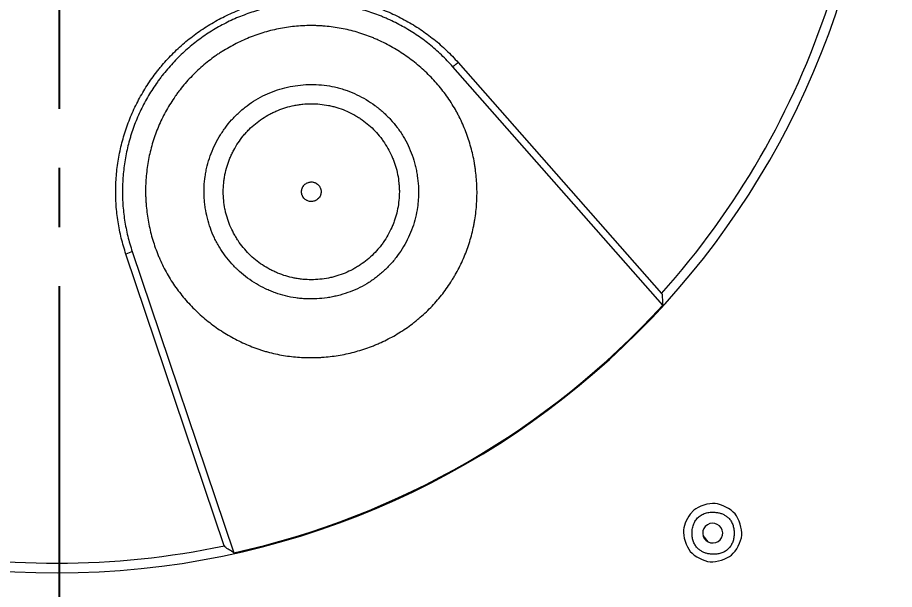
# Model space of a CAD drawing. Header units: inches. Extents: x 1105 to 1525, y -292 to 302.
# Drawn here: x 1223.2 to 1245.62, y 3.56 to 18.18 of the extents above; entities that cross this region are included whole.
import ezdxf

# ---------------------------------------------------------------- set-up
doc = ezdxf.new("R2010")
doc.units = ezdxf.units.IN
doc.header["$LTSCALE"] = 2.42
doc.header["$MEASUREMENT"] = 0
doc.header["$PDMODE"] = 3
doc.header["$PDSIZE"] = 0.3125
doc.linetypes.add('CENTER2', pattern=[1.125, 0.75, -0.125, 0.125, -0.125])
doc.layers.get('0').update_dxf_attribs({"linetype": 'CONTINUOUS'})
doc.layers.get('Defpoints').update_dxf_attribs({"linetype": 'CONTINUOUS'})
doc.layers.add('CENTER', color=1, linetype='CENTER2')
doc.layers.add('DIM', color=3, linetype='CONTINUOUS', lineweight=18)
doc.styles.get("Standard").update_dxf_attribs({"font": 'arial.ttf', "width": 0.8})
doc.dimstyles.new('ISO-25', dxfattribs={"dimtxt": 5, "dimasz": 2.5, "dimexe": 1.25, "dimexo": 0.625, "dimgap": 2, "dimtad": 1, "dimtih": 1, "dimtoh": 1, "dimdec": 1, "dimdsep": 46, "dimtxsty": 'Standard', "dimcen": 0, "dimclrd": 3, "dimclre": 3, "dimclrt": 4, "dimadec": 0, "dimazin": 0, "dimtfac": 1, "dimtdec": 1, "dimtmove": 0, "dimatfit": 3, "dimfxl": 1, "dimarcsym": 0})

# ---------------------------------------------------------------- blocks, each defined once
blk = doc.blocks.new('*D37')
at = {"layer": 'Defpoints', "color": 0, "transparency": 16777216}
for p in [(1228.664, 82.988), (1322.64, 82.988), (1224.209, -176.481)]:
    blk.add_point(p, dxfattribs=at)
at = {"layer": 'DIM', "color": 3, "lineweight": -2, "transparency": 16777216}
for p, q in [((1229.289, 82.988), (1323.89, 82.988)), ((1322.64, 77.988), (1322.64, -42.193)), ((1322.64, -171.481), (1322.64, -51.299)), ((1224.834, -176.481), (1323.89, -176.481))]:
    blk.add_line(p, q, dxfattribs=at)
at = {"layer": 'DIM', "color": 3, "transparency": 16777216}
for points in [[(1321.806, 77.988), (1323.473, 77.988), (1322.64, 82.988)], [(1321.806, -171.481), (1323.473, -171.481), (1322.64, -176.481)]]:
    blk.add_solid(points, dxfattribs=at)
at = {"layer": 'DIM', "color": 4, "transparency": 16777216, "insert": (1322.64, -46.746), "char_height": 5, "attachment_point": 5}
blk.add_mtext('259.5', dxfattribs=at)

msp = doc.modelspace()

# ---------------------------------------------------------------- linework, layer by layer
at = {"linetype": 'Continuous', "lineweight": 18, "extrusion": (-1, -2.22045e-16, 0)}
for p, q in [((1239.691, 10.83), (1234.323, 16.927)), ((1234.462, 17.033), (1239.659, 11.13)), ((1228.485, 4.678), (1225.971, 12.13)), ((1226.132, 12.198), (1228.729, 4.501)), ((1239.678, 11.108), (1239.659, 11.13)), ((1240.853, 4.783), (1240.723, 4.939)), ((1228.485, 4.678), (1228.494, 4.651))]:
    msp.add_line(p, q, dxfattribs=at)
at = {"linetype": 'Continuous', "lineweight": 18, "extrusion": (0, 0, -1)}
msp.add_circle((-1224.209, 24.988), 21, dxfattribs=at)
msp.add_arc((-1224.209, 24.988), 58, 294.41167, 245.59923, dxfattribs=at)
at = {"linetype": 'Continuous', "lineweight": 13}
msp.add_arc((1224.209, 24.988), 55.5, 271.8113, 180, dxfattribs=at)
at = {"linetype": 'Continuous', "lineweight": 18}
for radius, start, end in [(55.5, 271.8097, 268.1903), (20.755, 318.1096, 341.8904), (20.98, 282.4422, 317.5578), (20.755, 258.1096, 281.8904)]:
    msp.add_arc((1224.209, 24.988), radius, start, end, dxfattribs=at)
for centre, major_axis in [((1240.963, 5.007), (0.192, 0.161)), ((1240.976, 5), (-0.192, -0.161))]:
    msp.add_ellipse(centre, major_axis=major_axis, ratio=0.991209, start_param=0.360817, end_param=3.564503, dxfattribs=at)
for points, knots in [([(1225.971, 12.13), (1225.925, 12.267), (1225.885, 12.404), (1225.818, 12.682), (1225.762, 12.961), (1225.73, 13.243), (1225.715, 13.457), (1225.71, 13.564), (1225.709, 13.672), (1225.708, 13.744), (1225.709, 13.78), (1225.712, 13.96), (1225.72, 14.103), (1225.75, 14.387), (1225.791, 14.668), (1225.857, 14.946), (1225.915, 15.152), (1225.946, 15.255), (1225.981, 15.357), (1226.005, 15.425), (1226.017, 15.459), (1226.08, 15.627), (1226.193, 15.891), (1226.394, 16.268), (1226.549, 16.507), (1226.673, 16.682), (1226.737, 16.769), (1226.804, 16.853), (1226.85, 16.909), (1226.873, 16.937), (1226.989, 17.075), (1227.184, 17.285), (1227.5, 17.572), (1227.727, 17.746), (1227.903, 17.869), (1227.962, 17.909), (1228.084, 17.986), (1228.146, 18.024), (1228.333, 18.132), (1228.587, 18.264), (1228.981, 18.428), (1229.253, 18.515), (1229.461, 18.572), (1229.53, 18.589), (1229.636, 18.613), (1229.671, 18.621), (1229.742, 18.636), (1229.918, 18.67), (1230.237, 18.714), (1230.664, 18.736), (1230.949, 18.726), (1231.164, 18.71), (1231.235, 18.702), (1231.343, 18.69), (1231.378, 18.685), (1231.45, 18.675), (1231.627, 18.647), (1231.942, 18.581), (1232.351, 18.459), (1232.616, 18.354), (1232.813, 18.266), (1232.878, 18.235), (1233.007, 18.171), (1233.07, 18.137), (1233.258, 18.033), (1233.502, 17.884), (1233.845, 17.631), (1234.06, 17.443), (1234.215, 17.295), (1234.266, 17.244), (1234.366, 17.14), (1234.415, 17.087), (1234.462, 17.033)], [0, 0, 0, 0, 0.03125, 0.03125, 0.0625, 0.09375, 0.09375, 0.109375, 0.117188, 0.117188, 0.125, 0.125, 0.15625, 0.15625, 0.1875, 0.21875, 0.21875, 0.234375, 0.242187, 0.242187, 0.25, 0.25, 0.28125, 0.3125, 0.34375, 0.34375, 0.359375, 0.367188, 0.367188, 0.375, 0.375, 0.40625, 0.4375, 0.46875, 0.46875, 0.484375, 0.484375, 0.5, 0.5, 0.53125, 0.5625, 0.59375, 0.59375, 0.609375, 0.609375, 0.617187, 0.617187, 0.625, 0.65625, 0.6875, 0.71875, 0.71875, 0.734375, 0.734375, 0.742187, 0.742187, 0.75, 0.78125, 0.8125, 0.84375, 0.84375, 0.859375, 0.859375, 0.875, 0.875, 0.90625, 0.9375, 0.96875, 0.96875, 0.984375, 0.984375, 1, 1, 1, 1]), ([(1234.323, 16.927), (1234.232, 17.031), (1234.136, 17.132), (1233.985, 17.275), (1233.934, 17.322), (1233.829, 17.413), (1233.776, 17.458), (1233.615, 17.587), (1233.394, 17.749), (1233.042, 17.963), (1232.796, 18.086), (1232.637, 18.157), (1232.605, 18.171), (1232.542, 18.198), (1232.445, 18.237), (1232.348, 18.273), (1232.153, 18.341), (1231.89, 18.42), (1231.622, 18.477), (1231.351, 18.521), (1231.214, 18.538), (1231.04, 18.551), (1231.006, 18.553), (1230.936, 18.557), (1230.832, 18.561), (1230.729, 18.562), (1230.522, 18.56), (1230.248, 18.545), (1229.975, 18.508), (1229.704, 18.458), (1229.569, 18.428), (1229.368, 18.373), (1229.301, 18.354), (1229.169, 18.312), (1229.104, 18.289), (1228.91, 18.219), (1228.656, 18.114), (1228.413, 17.987), (1228.174, 17.849), (1228.057, 17.775), (1227.829, 17.615), (1227.719, 17.531), (1227.508, 17.354), (1227.305, 17.169), (1227.118, 16.967), (1226.984, 16.809), (1226.919, 16.729), (1226.856, 16.646), (1226.814, 16.59), (1226.794, 16.562), (1226.693, 16.421), (1226.542, 16.189), (1226.348, 15.826), (1226.24, 15.574), (1226.167, 15.38), (1226.144, 15.315), (1226.111, 15.217), (1226.101, 15.184), (1226.08, 15.117), (1226.071, 15.084), (1226.024, 14.917), (1225.992, 14.782), (1225.941, 14.512), (1225.901, 14.24), (1225.884, 13.966), (1225.88, 13.759), (1225.88, 13.69), (1225.883, 13.552), (1225.886, 13.482), (1225.9, 13.275), (1225.93, 13), (1225.984, 12.73), (1226.049, 12.462), (1226.088, 12.33), (1226.132, 12.198)], [0, 0, 0, 0, 0.03125, 0.03125, 0.046875, 0.046875, 0.0625, 0.0625, 0.09375, 0.125, 0.15625, 0.15625, 0.164063, 0.164063, 0.171875, 0.1875, 0.1875, 0.21875, 0.25, 0.25, 0.28125, 0.28125, 0.289063, 0.289063, 0.296875, 0.3125, 0.3125, 0.34375, 0.375, 0.375, 0.40625, 0.40625, 0.421875, 0.421875, 0.4375, 0.4375, 0.46875, 0.5, 0.5, 0.53125, 0.53125, 0.5625, 0.5625, 0.59375, 0.625, 0.625, 0.640625, 0.648438, 0.648438, 0.65625, 0.65625, 0.6875, 0.71875, 0.75, 0.75, 0.765625, 0.765625, 0.773438, 0.773438, 0.78125, 0.78125, 0.8125, 0.8125, 0.84375, 0.875, 0.875, 0.890625, 0.890625, 0.90625, 0.90625, 0.9375, 0.96875, 0.96875, 1, 1, 1, 1]), ([(1227.504, 10.957), (1227.412, 11.063), (1227.326, 11.172), (1227.165, 11.397), (1227.091, 11.514), (1226.955, 11.754), (1226.893, 11.877), (1226.823, 12.037), (1226.809, 12.069), (1226.782, 12.133), (1226.769, 12.166), (1226.732, 12.264), (1226.709, 12.329), (1226.644, 12.527), (1226.571, 12.794), (1226.524, 13.067), (1226.498, 13.273), (1226.491, 13.342), (1226.483, 13.447), (1226.48, 13.482), (1226.477, 13.551), (1226.475, 13.586), (1226.47, 13.76), (1226.475, 14.038), (1226.506, 14.312), (1226.551, 14.585), (1226.58, 14.72), (1226.634, 14.922), (1226.654, 14.99), (1226.697, 15.123), (1226.72, 15.188), (1226.794, 15.383), (1226.905, 15.636), (1227.04, 15.878), (1227.151, 16.054), (1227.189, 16.112), (1227.249, 16.198), (1227.27, 16.227), (1227.311, 16.283), (1227.332, 16.311), (1227.439, 16.449), (1227.53, 16.554), (1227.721, 16.755), (1227.921, 16.945), (1228.14, 17.117), (1228.283, 17.218), (1228.312, 17.238), (1228.37, 17.276), (1228.458, 17.334), (1228.547, 17.387), (1228.728, 17.49), (1228.976, 17.615), (1229.234, 17.715), (1229.432, 17.782), (1229.499, 17.802), (1229.634, 17.84), (1229.702, 17.857), (1229.905, 17.904), (1230.041, 17.928), (1230.316, 17.963), (1230.453, 17.973), (1230.661, 17.978), (1230.73, 17.978), (1230.835, 17.976), (1230.87, 17.974), (1230.939, 17.971), (1230.974, 17.969), (1231.149, 17.956), (1231.287, 17.939), (1231.56, 17.891), (1231.694, 17.86), (1231.96, 17.785), (1232.092, 17.741), (1232.254, 17.677), (1232.286, 17.664), (1232.351, 17.637), (1232.383, 17.623), (1232.478, 17.58), (1232.541, 17.55), (1232.727, 17.455), (1232.967, 17.318), (1233.194, 17.159), (1233.358, 17.031), (1233.412, 16.987), (1233.518, 16.897), (1233.57, 16.85), (1233.722, 16.707), (1233.915, 16.508), (1234.086, 16.292), (1234.247, 16.067), (1234.322, 15.951), (1234.408, 15.8), (1234.425, 15.769), (1234.458, 15.707), (1234.474, 15.676), (1234.521, 15.583), (1234.551, 15.52), (1234.635, 15.33), (1234.685, 15.2), (1234.771, 14.938), (1234.807, 14.805), (1234.853, 14.602), (1234.867, 14.533), (1234.885, 14.43), (1234.89, 14.396), (1234.901, 14.327), (1234.905, 14.292), (1234.927, 14.119), (1234.949, 13.843), (1234.944, 13.566), (1234.927, 13.29), (1234.911, 13.152), (1234.883, 12.98), (1234.877, 12.945), (1234.864, 12.876), (1234.844, 12.774), (1234.819, 12.672), (1234.765, 12.472), (1234.68, 12.209), (1234.57, 11.955), (1234.478, 11.769), (1234.445, 11.707), (1234.394, 11.615), (1234.377, 11.585), (1234.341, 11.525), (1234.323, 11.495), (1234.231, 11.347), (1234.151, 11.233), (1233.982, 11.014), (1233.892, 10.909), (1233.701, 10.708), (1233.601, 10.612), (1233.468, 10.497), (1233.442, 10.475), (1233.388, 10.43), (1233.306, 10.365), (1233.222, 10.303), (1233.052, 10.183), (1232.935, 10.109), (1232.694, 9.973), (1232.57, 9.911), (1232.411, 9.841), (1232.379, 9.827), (1232.314, 9.801), (1232.281, 9.788), (1232.183, 9.75), (1232.117, 9.727), (1231.919, 9.662), (1231.651, 9.588), (1231.379, 9.54), (1231.172, 9.514), (1231.103, 9.507), (1230.998, 9.499), (1230.964, 9.497), (1230.894, 9.493), (1230.859, 9.491), (1230.684, 9.486), (1230.406, 9.491), (1229.995, 9.539), (1229.724, 9.598), (1229.556, 9.645), (1229.523, 9.654), (1229.456, 9.675), (1229.422, 9.685), (1229.323, 9.719), (1229.257, 9.742), (1229.063, 9.818), (1228.937, 9.875), (1228.69, 10), (1228.57, 10.068), (1228.394, 10.18), (1228.336, 10.219), (1228.222, 10.299), (1228.166, 10.341), (1228.001, 10.47), (1227.895, 10.56), (1227.743, 10.704), (1227.694, 10.753), (1227.597, 10.853), (1227.55, 10.905), (1227.504, 10.957)], [0, 0, 0, 0, 0.015625, 0.015625, 0.03125, 0.03125, 0.046875, 0.046875, 0.050781, 0.050781, 0.054688, 0.054688, 0.0625, 0.0625, 0.078125, 0.09375, 0.09375, 0.101563, 0.101563, 0.105469, 0.105469, 0.109375, 0.109375, 0.125, 0.140625, 0.140625, 0.15625, 0.15625, 0.164063, 0.164063, 0.171875, 0.171875, 0.1875, 0.203125, 0.203125, 0.210938, 0.210938, 0.214844, 0.214844, 0.21875, 0.21875, 0.234375, 0.234375, 0.25, 0.265625, 0.265625, 0.269531, 0.269531, 0.273438, 0.28125, 0.28125, 0.296875, 0.3125, 0.3125, 0.320313, 0.320313, 0.328125, 0.328125, 0.34375, 0.34375, 0.359375, 0.359375, 0.367188, 0.367188, 0.371094, 0.371094, 0.375, 0.375, 0.390625, 0.390625, 0.40625, 0.40625, 0.421875, 0.421875, 0.425781, 0.425781, 0.429688, 0.429688, 0.4375, 0.4375, 0.453125, 0.46875, 0.46875, 0.476563, 0.476563, 0.484375, 0.484375, 0.5, 0.515625, 0.515625, 0.53125, 0.53125, 0.535156, 0.535156, 0.539063, 0.539063, 0.546875, 0.546875, 0.5625, 0.5625, 0.578125, 0.578125, 0.585938, 0.585938, 0.589844, 0.589844, 0.59375, 0.59375, 0.609375, 0.625, 0.625, 0.640625, 0.640625, 0.644531, 0.644531, 0.648438, 0.65625, 0.65625, 0.671875, 0.6875, 0.6875, 0.695313, 0.695313, 0.699219, 0.699219, 0.703125, 0.703125, 0.71875, 0.71875, 0.734375, 0.734375, 0.75, 0.75, 0.753906, 0.753906, 0.757813, 0.765625, 0.765625, 0.78125, 0.78125, 0.796875, 0.796875, 0.800781, 0.800781, 0.804688, 0.804688, 0.8125, 0.8125, 0.828125, 0.84375, 0.84375, 0.851562, 0.851562, 0.855469, 0.855469, 0.859375, 0.859375, 0.875, 0.890625, 0.90625, 0.90625, 0.910156, 0.910156, 0.914062, 0.914062, 0.921875, 0.921875, 0.9375, 0.9375, 0.953125, 0.953125, 0.960937, 0.960937, 0.96875, 0.96875, 0.984375, 0.984375, 0.992187, 0.992187, 1, 1, 1, 1]), ([(1233.193, 12.565), (1233.231, 12.647), (1233.266, 12.73), (1233.326, 12.899), (1233.351, 12.985), (1233.393, 13.158), (1233.41, 13.246), (1233.426, 13.357), (1233.429, 13.38), (1233.434, 13.425), (1233.436, 13.447), (1233.442, 13.515), (1233.445, 13.56), (1233.451, 13.694), (1233.449, 13.873), (1233.431, 14.051), (1233.411, 14.184), (1233.403, 14.228), (1233.385, 14.317), (1233.375, 14.361), (1233.343, 14.492), (1233.291, 14.664), (1233.223, 14.828), (1233.147, 14.99), (1233.104, 15.069), (1233.034, 15.184), (1233.01, 15.223), (1232.959, 15.297), (1232.933, 15.334), (1232.852, 15.441), (1232.738, 15.578), (1232.61, 15.704), (1232.51, 15.794), (1232.476, 15.823), (1232.424, 15.866), (1232.406, 15.88), (1232.37, 15.908), (1232.28, 15.976), (1232.112, 16.088), (1231.955, 16.172), (1231.793, 16.249), (1231.711, 16.284), (1231.604, 16.322), (1231.583, 16.329), (1231.54, 16.343), (1231.518, 16.35), (1231.454, 16.37), (1231.41, 16.382), (1231.28, 16.414), (1231.105, 16.448), (1230.927, 16.465), (1230.792, 16.47), (1230.747, 16.471), (1230.679, 16.471), (1230.656, 16.471), (1230.611, 16.469), (1230.589, 16.469), (1230.476, 16.463), (1230.298, 16.445), (1230.122, 16.41), (1229.948, 16.367), (1229.862, 16.341), (1229.691, 16.28), (1229.608, 16.246), (1229.446, 16.169), (1229.367, 16.127), (1229.214, 16.035), (1229.14, 15.984), (1229.033, 15.903), (1228.997, 15.875), (1228.928, 15.817), (1228.894, 15.787), (1228.794, 15.695), (1228.669, 15.567), (1228.556, 15.428), (1228.476, 15.32), (1228.438, 15.265), (1228.401, 15.208), (1228.377, 15.169), (1228.365, 15.15), (1228.307, 15.053), (1228.222, 14.895), (1228.154, 14.73), (1228.094, 14.561), (1228.068, 14.476), (1228.041, 14.366), (1228.036, 14.344), (1228.026, 14.3), (1228.021, 14.278), (1228.009, 14.211), (1228.001, 14.167), (1227.982, 14.034), (1227.966, 13.855), (1227.967, 13.677), (1227.974, 13.542), (1227.977, 13.497), (1227.986, 13.408), (1227.992, 13.363), (1228.012, 13.229), (1228.047, 13.053), (1228.098, 12.882), (1228.158, 12.714), (1228.192, 12.631), (1228.25, 12.508), (1228.27, 12.468), (1228.313, 12.388), (1228.335, 12.349), (1228.404, 12.234), (1228.505, 12.087), (1228.619, 11.95), (1228.71, 11.851), (1228.741, 11.818), (1228.789, 11.771), (1228.806, 11.755), (1228.839, 11.724), (1228.922, 11.648), (1229.078, 11.521), (1229.227, 11.421), (1229.38, 11.329), (1229.459, 11.287), (1229.562, 11.238), (1229.582, 11.229), (1229.623, 11.21), (1229.685, 11.184), (1229.832, 11.127), (1229.96, 11.088), (1230.133, 11.045), (1230.221, 11.028), (1230.354, 11.009), (1230.399, 11.004), (1230.466, 10.998), (1230.489, 10.996), (1230.534, 10.993), (1230.556, 10.992), (1230.669, 10.987), (1230.848, 10.988), (1231.026, 11.006), (1231.16, 11.026), (1231.226, 11.038), (1231.292, 11.052), (1231.336, 11.061), (1231.358, 11.067), (1231.468, 11.094), (1231.64, 11.146), (1231.806, 11.213), (1231.968, 11.289), (1232.047, 11.331), (1232.163, 11.4), (1232.201, 11.424), (1232.277, 11.475), (1232.313, 11.501), (1232.421, 11.582), (1232.559, 11.697), (1232.685, 11.824), (1232.775, 11.924), (1232.819, 11.975), (1232.861, 12.028), (1232.889, 12.064), (1232.902, 12.082), (1232.969, 12.173), (1233.019, 12.249), (1233.112, 12.403), (1233.154, 12.483), (1233.193, 12.565)], [0, 0, 0, 0, 0.015625, 0.015625, 0.03125, 0.03125, 0.046875, 0.046875, 0.050781, 0.050781, 0.054687, 0.054687, 0.0625, 0.0625, 0.078125, 0.09375, 0.09375, 0.101562, 0.101562, 0.109375, 0.109375, 0.125, 0.140625, 0.140625, 0.15625, 0.15625, 0.164062, 0.164062, 0.171875, 0.171875, 0.1875, 0.203125, 0.203125, 0.210937, 0.210937, 0.214844, 0.214844, 0.21875, 0.234375, 0.25, 0.25, 0.265625, 0.265625, 0.269531, 0.269531, 0.273437, 0.273437, 0.28125, 0.28125, 0.296875, 0.3125, 0.3125, 0.320312, 0.320312, 0.324219, 0.324219, 0.328125, 0.328125, 0.34375, 0.359375, 0.359375, 0.375, 0.375, 0.390625, 0.390625, 0.40625, 0.40625, 0.421875, 0.421875, 0.429687, 0.429687, 0.4375, 0.4375, 0.453125, 0.46875, 0.46875, 0.476562, 0.480469, 0.480469, 0.484375, 0.484375, 0.5, 0.515625, 0.515625, 0.53125, 0.53125, 0.535156, 0.535156, 0.539062, 0.539062, 0.546875, 0.546875, 0.5625, 0.578125, 0.578125, 0.585937, 0.585937, 0.59375, 0.59375, 0.609375, 0.625, 0.625, 0.640625, 0.640625, 0.648437, 0.648437, 0.65625, 0.65625, 0.671875, 0.6875, 0.6875, 0.695312, 0.695312, 0.699219, 0.699219, 0.703125, 0.71875, 0.734375, 0.734375, 0.75, 0.75, 0.753906, 0.753906, 0.757812, 0.765625, 0.78125, 0.78125, 0.796875, 0.796875, 0.804687, 0.804687, 0.808594, 0.808594, 0.8125, 0.8125, 0.828125, 0.84375, 0.84375, 0.851562, 0.855469, 0.855469, 0.859375, 0.859375, 0.875, 0.890625, 0.890625, 0.90625, 0.90625, 0.914062, 0.914062, 0.921875, 0.921875, 0.9375, 0.953125, 0.953125, 0.960937, 0.964844, 0.964844, 0.96875, 0.96875, 0.984375, 0.984375, 1, 1, 1, 1]), ([(1229.118, 12.138), (1229.171, 12.085), (1229.28, 11.987), (1229.457, 11.856), (1229.583, 11.78), (1229.68, 11.728), (1229.714, 11.711), (1229.781, 11.68), (1229.814, 11.665), (1229.917, 11.622), (1230.055, 11.573), (1230.197, 11.537), (1230.305, 11.516), (1230.36, 11.506), (1230.415, 11.499), (1230.452, 11.494), (1230.47, 11.492), (1230.562, 11.483), (1230.71, 11.476), (1230.929, 11.487), (1231.075, 11.509), (1231.184, 11.53), (1231.22, 11.538), (1231.292, 11.556), (1231.328, 11.566), (1231.434, 11.598), (1231.572, 11.648), (1231.705, 11.711), (1231.802, 11.763), (1231.834, 11.781), (1231.898, 11.819), (1231.929, 11.839), (1232.022, 11.901), (1232.14, 11.989), (1232.303, 12.137), (1232.402, 12.246), (1232.472, 12.332), (1232.495, 12.362), (1232.539, 12.421), (1232.56, 12.451), (1232.622, 12.543), (1232.697, 12.669), (1232.76, 12.802), (1232.802, 12.904), (1232.815, 12.939), (1232.834, 12.991), (1232.84, 13.009), (1232.852, 13.044), (1232.879, 13.132), (1232.919, 13.293), (1232.951, 13.51), (1232.959, 13.657), (1232.959, 13.769), (1232.958, 13.806), (1232.954, 13.879), (1232.951, 13.916), (1232.94, 14.026), (1232.919, 14.17), (1232.883, 14.313), (1232.851, 14.419), (1232.839, 14.454), (1232.814, 14.524), (1232.801, 14.558), (1232.758, 14.66), (1232.696, 14.793), (1232.62, 14.918), (1232.559, 15.01), (1232.527, 15.055), (1232.494, 15.099), (1232.471, 15.128), (1232.459, 15.143), (1232.401, 15.215), (1232.302, 15.324), (1232.139, 15.471), (1232.021, 15.559), (1231.944, 15.61), (1231.929, 15.62), (1231.897, 15.64), (1231.882, 15.65), (1231.834, 15.678), (1231.802, 15.697), (1231.704, 15.749), (1231.572, 15.811), (1231.434, 15.861), (1231.328, 15.893), (1231.293, 15.903), (1231.221, 15.921), (1231.185, 15.929), (1231.076, 15.951), (1230.93, 15.972), (1230.71, 15.983), (1230.563, 15.976), (1230.453, 15.965), (1230.416, 15.961), (1230.342, 15.95), (1230.306, 15.944), (1230.198, 15.922), (1230.055, 15.887), (1229.917, 15.837), (1229.815, 15.795), (1229.781, 15.78), (1229.714, 15.748), (1229.68, 15.731), (1229.582, 15.679), (1229.456, 15.603), (1229.279, 15.472), (1229.17, 15.373), (1229.104, 15.308), (1229.091, 15.294), (1229.066, 15.267), (1229.028, 15.227), (1228.992, 15.185), (1228.922, 15.099), (1228.835, 14.982), (1228.759, 14.856), (1228.707, 14.758), (1228.69, 14.725), (1228.658, 14.658), (1228.643, 14.624), (1228.601, 14.521), (1228.552, 14.383), (1228.516, 14.241), (1228.495, 14.133), (1228.488, 14.096), (1228.477, 14.023), (1228.473, 13.987), (1228.462, 13.876), (1228.455, 13.728), (1228.466, 13.509), (1228.487, 13.364), (1228.505, 13.273), (1228.509, 13.255), (1228.517, 13.219), (1228.521, 13.201), (1228.535, 13.147), (1228.545, 13.111), (1228.577, 13.006), (1228.626, 12.868), (1228.689, 12.735), (1228.741, 12.638), (1228.759, 12.606), (1228.797, 12.543), (1228.817, 12.511), (1228.878, 12.419), (1228.967, 12.3), (1229.066, 12.19), (1229.118, 12.138)], [0, 0, 0, 0, 0.015625, 0.03125, 0.046875, 0.046875, 0.054688, 0.054688, 0.0625, 0.0625, 0.078125, 0.09375, 0.09375, 0.101563, 0.105469, 0.105469, 0.109375, 0.109375, 0.125, 0.140625, 0.15625, 0.15625, 0.164063, 0.164063, 0.171875, 0.171875, 0.1875, 0.203125, 0.203125, 0.210938, 0.210938, 0.21875, 0.21875, 0.234375, 0.25, 0.265625, 0.265625, 0.273438, 0.273438, 0.28125, 0.28125, 0.296875, 0.3125, 0.3125, 0.320313, 0.320313, 0.324219, 0.324219, 0.328125, 0.34375, 0.359375, 0.375, 0.375, 0.382813, 0.382813, 0.390625, 0.390625, 0.40625, 0.421875, 0.421875, 0.429688, 0.429688, 0.4375, 0.4375, 0.453125, 0.46875, 0.46875, 0.476563, 0.480469, 0.480469, 0.484375, 0.484375, 0.5, 0.515625, 0.53125, 0.53125, 0.535156, 0.535156, 0.539063, 0.539063, 0.546875, 0.546875, 0.5625, 0.578125, 0.578125, 0.585938, 0.585938, 0.59375, 0.59375, 0.609375, 0.625, 0.640625, 0.640625, 0.648438, 0.648438, 0.65625, 0.65625, 0.671875, 0.6875, 0.6875, 0.695313, 0.695313, 0.703125, 0.703125, 0.71875, 0.734375, 0.75, 0.75, 0.753906, 0.753906, 0.757813, 0.765625, 0.765625, 0.78125, 0.796875, 0.796875, 0.804688, 0.804688, 0.8125, 0.8125, 0.828125, 0.84375, 0.84375, 0.851563, 0.851563, 0.859375, 0.859375, 0.875, 0.890625, 0.90625, 0.90625, 0.910156, 0.910156, 0.914063, 0.914063, 0.921875, 0.921875, 0.9375, 0.953125, 0.953125, 0.960938, 0.960938, 0.96875, 0.96875, 0.984375, 1, 1, 1, 1]), ([(1230.534, 13.551), (1230.546, 13.539), (1230.559, 13.529), (1230.579, 13.516), (1230.586, 13.511), (1230.601, 13.504), (1230.609, 13.5), (1230.631, 13.491), (1230.647, 13.487), (1230.671, 13.482), (1230.679, 13.481), (1230.696, 13.48), (1230.704, 13.48), (1230.729, 13.48), (1230.745, 13.482), (1230.769, 13.487), (1230.777, 13.489), (1230.793, 13.494), (1230.808, 13.5), (1230.823, 13.507), (1230.837, 13.515), (1230.844, 13.519), (1230.864, 13.533), (1230.877, 13.544), (1230.894, 13.562), (1230.899, 13.568), (1230.909, 13.581), (1230.914, 13.587), (1230.928, 13.608), (1230.935, 13.623), (1230.944, 13.645), (1230.947, 13.653), (1230.951, 13.669), (1230.953, 13.677), (1230.957, 13.701), (1230.959, 13.717), (1230.958, 13.75), (1230.956, 13.767), (1230.951, 13.79), (1230.949, 13.798), (1230.944, 13.814), (1230.941, 13.822), (1230.931, 13.844), (1230.924, 13.858), (1230.91, 13.879), (1230.905, 13.885), (1230.894, 13.898), (1230.888, 13.904), (1230.871, 13.921), (1230.858, 13.931), (1230.837, 13.944), (1230.83, 13.948), (1230.816, 13.956), (1230.801, 13.962), (1230.785, 13.968), (1230.77, 13.972), (1230.762, 13.974), (1230.737, 13.979), (1230.721, 13.98), (1230.697, 13.98), (1230.689, 13.979), (1230.672, 13.977), (1230.664, 13.976), (1230.64, 13.971), (1230.625, 13.966), (1230.602, 13.956), (1230.595, 13.952), (1230.58, 13.944), (1230.573, 13.94), (1230.553, 13.926), (1230.541, 13.916), (1230.518, 13.892), (1230.508, 13.879), (1230.494, 13.859), (1230.49, 13.852), (1230.483, 13.837), (1230.479, 13.83), (1230.47, 13.807), (1230.466, 13.791), (1230.46, 13.759), (1230.458, 13.743), (1230.459, 13.71), (1230.461, 13.694), (1230.466, 13.67), (1230.468, 13.662), (1230.473, 13.646), (1230.479, 13.631), (1230.486, 13.616), (1230.494, 13.602), (1230.498, 13.595), (1230.512, 13.575), (1230.522, 13.562), (1230.534, 13.551)], [0, 0, 0, 0, 0.03125, 0.03125, 0.046875, 0.046875, 0.0625, 0.0625, 0.09375, 0.09375, 0.109375, 0.109375, 0.125, 0.125, 0.15625, 0.15625, 0.171875, 0.171875, 0.1875, 0.203125, 0.203125, 0.21875, 0.21875, 0.25, 0.25, 0.265625, 0.265625, 0.28125, 0.28125, 0.3125, 0.3125, 0.328125, 0.328125, 0.34375, 0.34375, 0.375, 0.375, 0.40625, 0.40625, 0.421875, 0.421875, 0.4375, 0.4375, 0.46875, 0.46875, 0.484375, 0.484375, 0.5, 0.5, 0.53125, 0.53125, 0.546875, 0.546875, 0.5625, 0.578125, 0.578125, 0.59375, 0.59375, 0.625, 0.625, 0.640625, 0.640625, 0.65625, 0.65625, 0.6875, 0.6875, 0.703125, 0.703125, 0.71875, 0.71875, 0.75, 0.75, 0.78125, 0.78125, 0.796875, 0.796875, 0.8125, 0.8125, 0.84375, 0.84375, 0.875, 0.875, 0.90625, 0.90625, 0.921875, 0.921875, 0.9375, 0.953125, 0.953125, 0.96875, 0.96875, 1, 1, 1, 1]), ([(1240.584, 5.39), (1240.571, 5.376), (1240.546, 5.346), (1240.513, 5.297), (1240.487, 5.244), (1240.467, 5.188), (1240.452, 5.127), (1240.444, 5.063), (1240.441, 4.98), (1240.448, 4.882), (1240.476, 4.777), (1240.523, 4.684), (1240.584, 4.611), (1240.653, 4.555), (1240.725, 4.514), (1240.805, 4.485), (1240.893, 4.467), (1240.993, 4.461), (1241.1, 4.467), (1241.206, 4.494), (1241.3, 4.541), (1241.365, 4.596), (1241.41, 4.647), (1241.439, 4.689), (1241.463, 4.734), (1241.483, 4.782), (1241.499, 4.833), (1241.51, 4.887), (1241.516, 4.944), (1241.519, 5.022), (1241.512, 5.117), (1241.484, 5.222), (1241.438, 5.315), (1241.377, 5.389), (1241.308, 5.445), (1241.236, 5.486), (1241.156, 5.516), (1241.068, 5.533), (1240.984, 5.539), (1240.907, 5.536), (1240.842, 5.527), (1240.782, 5.512), (1240.726, 5.491), (1240.674, 5.464), (1240.626, 5.43), (1240.598, 5.404), (1240.584, 5.39)], [0, 0, 0, 0, 0.017022, 0.033925, 0.050956, 0.068362, 0.086369, 0.105186, 0.124992, 0.15887, 0.190087, 0.219822, 0.249428, 0.273308, 0.297198, 0.321764, 0.347622, 0.375301, 0.409497, 0.440734, 0.470258, 0.499531, 0.514338, 0.529052, 0.543843, 0.558879, 0.574321, 0.590315, 0.606995, 0.624478, 0.658511, 0.68983, 0.719611, 0.749215, 0.773121, 0.79703, 0.821614, 0.847492, 0.875199, 0.895262, 0.914198, 0.932207, 0.949521, 0.966403, 0.983133, 1, 1, 1, 1])]:
    msp.add_open_spline(points, degree=3, knots=knots, dxfattribs=at)
for points, degree in [([(1234.323, 16.927), (1234.461, 17.034)], 1), ([(1226.132, 12.198), (1226.079, 12.176), (1226.025, 12.154), (1225.971, 12.132)], 3), ([(1239.678, 11.108), (1239.683, 11.015), (1239.687, 10.922), (1239.691, 10.83)], 3), ([(1228.729, 4.501), (1228.651, 4.55), (1228.572, 4.6), (1228.494, 4.651)], 3)]:
    msp.add_open_spline(points, degree=degree, dxfattribs=at)
at = {"linetype": 'Continuous', "lineweight": 13}
msp.add_open_spline([(1240.432, 5.534), (1240.45, 5.555), (1240.468, 5.573), (1240.612, 5.693), (1240.865, 5.774), (1241.196, 5.745), (1241.432, 5.623), (1241.647, 5.367), (1241.727, 5.111), (1241.698, 4.784), (1241.574, 4.546), (1241.324, 4.337), (1241.07, 4.256), (1240.74, 4.285), (1240.504, 4.407), (1240.289, 4.663), (1240.209, 4.919), (1240.236, 5.222), (1240.328, 5.416), (1240.432, 5.534)], degree=3, knots=[0, 0, 0, 0, 0.018342, 0.018342, 0.143342, 0.143342, 0.268342, 0.268342, 0.393342, 0.393342, 0.518342, 0.518342, 0.643342, 0.643342, 0.768342, 0.768342, 0.893342, 0.893342, 1, 1, 1, 1], dxfattribs=at)
at = {"layer": 'CENTER', "ltscale": 5}
msp.add_line((1224.261, 92.988), (1224.261, -186.481), dxfattribs=at)

# ---------------------------------------------------------------- dimensions: what is measured, and where the dimension line sits
at = {"layer": 'DIM'}
dim = msp.add_linear_dim(base=(1322.64, 82.988), p1=(1224.209, -176.481), p2=(1228.664, 82.988), angle=90, dimstyle='ISO-25', override={"dimasz": 5, "dimtad": 0}, dxfattribs=at)
dim.commit()
dim.dimension.update_dxf_attribs({"geometry": '*D37', "text_midpoint": (1322.64, -46.746)})

doc.saveas('drawing.dxf')
